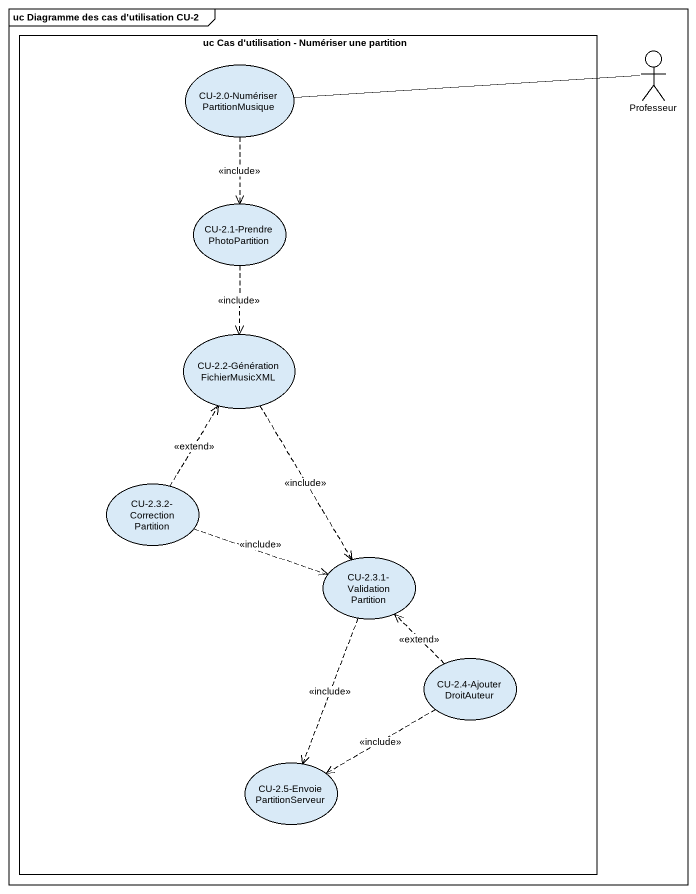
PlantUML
@startuml
mainframe uc Diagramme des cas d'utilisation CU-2
rectangle "uc Cas d'utilisation - Numériser une partition" as uc_Cas_d_utilisation {
  usecase "CU-2.0-NumériserPartitionMusique" as CU_2_0_NumériserPartitionMus
  usecase "CU-2.1-PrendrePhotoPartition" as CU_2_1_PrendrePhotoPartition
  usecase "CU-2.2-GénérationFichierMusicXML" as CU_2_2_GénérationFichierMusi
  usecase "CU-2.3.2-CorrectionPartition" as CU_2_3_2_CorrectionPartition
  usecase "CU-2.3.1-ValidationPartition" as CU_2_3_1_ValidationPartition
  usecase "CU-2.4-AjouterDroitAuteur" as CU_2_4_AjouterDroitAuteur
  usecase "CU-2.5-EnvoiePartitionServeur" as CU_2_5_EnvoiePartitionServeu
}
actor Professeur
Professeur -left- CU_2_0_NumériserPartitionMus
CU_2_0_NumériserPartitionMus ..> CU_2_1_PrendrePhotoPartition : <<include>>
CU_2_1_PrendrePhotoPartition ..> CU_2_2_GénérationFichierMusi : <<include>>
CU_2_2_GénérationFichierMusi ..> CU_2_3_1_ValidationPartition : <<include>>
CU_2_3_2_CorrectionPartition .up.> CU_2_2_GénérationFichierMusi : <<extend>>
CU_2_3_2_CorrectionPartition .right.> CU_2_3_1_ValidationPartition : <<include>>
CU_2_3_1_ValidationPartition ..> CU_2_5_EnvoiePartitionServeu : <<include>>
CU_2_4_AjouterDroitAuteur .up.> CU_2_3_1_ValidationPartition : <<extend>>
CU_2_4_AjouterDroitAuteur .left.> CU_2_5_EnvoiePartitionServeu : <<include>>
@enduml
